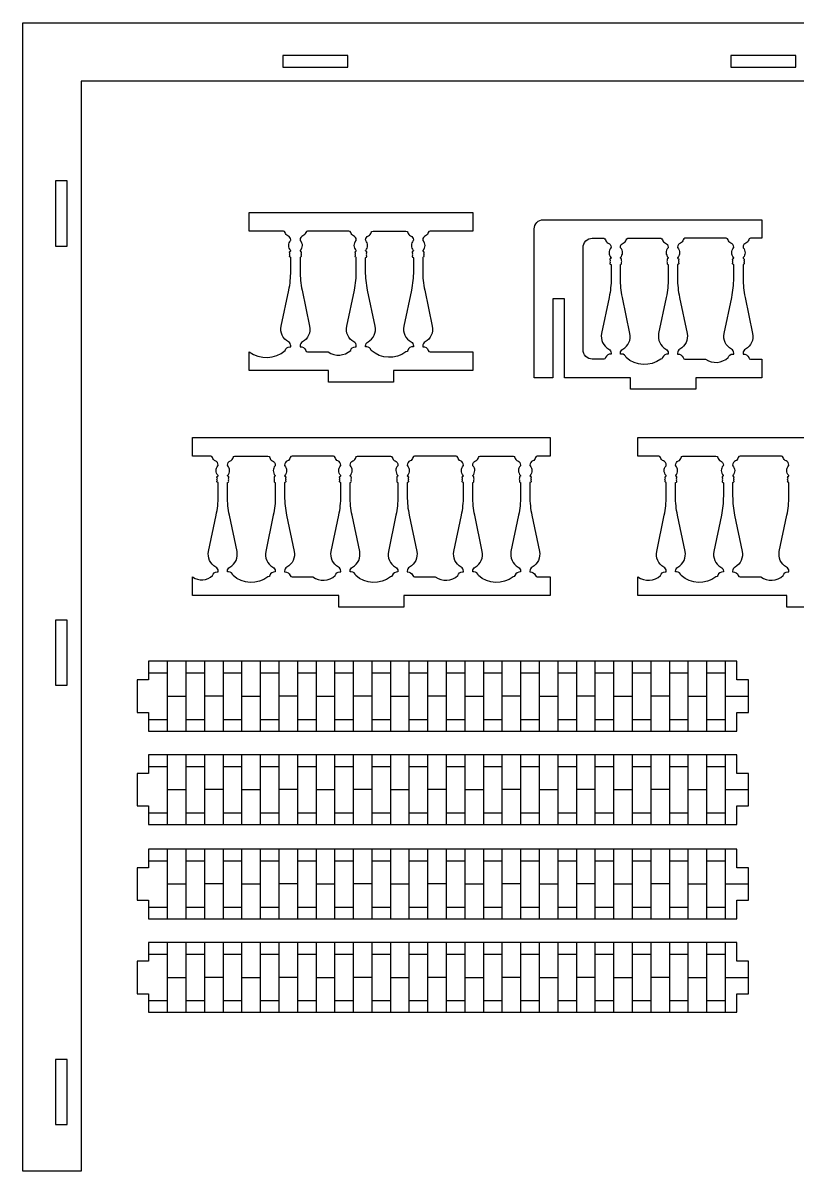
# Model space of a CAD drawing. Extents: x 6592 to 12102, y -827 to 2201.
# Drawn here: x 8027 to 8427, y 853 to 1446 of the extents above; entities that cross this region are included whole.
import ezdxf

# ---------------------------------------------------------------- set-up
doc = ezdxf.new("R2010")
doc.units = 0
doc.header["$MEASUREMENT"] = 0
doc.layers.add('LAYER_1', color=18, linetype='CONTINUOUS')

msp = doc.modelspace()

# ---------------------------------------------------------------- linework, layer by layer
at = {"layer": 'LAYER_1'}
for points in [[(8057.3, 1416.09), (8057.3, 853.29), (8027.3, 853.29), (8027.3, 1446.09), (9305.3, 1446.09), (9305.3, 853.29), (9275.3, 853.29), (9275.3, 1416.09)], [(8161.4, 1423.29), (8195, 1423.29), (8195, 1429.29), (8161.4, 1429.29)], [(8392.7, 1423.29), (8426.3, 1423.29), (8426.3, 1429.29), (8392.7, 1429.29)], [(8050.1, 1330.89), (8050.1, 1364.49), (8044.1, 1364.49), (8044.1, 1330.89)], [(8050.1, 1104.09), (8050.1, 1137.69), (8044.1, 1137.69), (8044.1, 1104.09)], [(8395.77, 1116.48), (8092.17, 1116.48), (8092.17, 1106.88), (8086.17, 1106.88), (8086.17, 1090.08), (8092.17, 1090.08), (8092.17, 1080.48), (8395.77, 1080.48), (8395.77, 1090.08), (8401.77, 1090.08), (8401.77, 1106.88), (8395.77, 1106.88)], [(8395.77, 1068.23), (8092.17, 1068.23), (8092.17, 1058.63), (8086.17, 1058.63), (8086.17, 1041.83), (8092.17, 1041.83), (8092.17, 1032.23), (8395.77, 1032.23), (8395.77, 1041.83), (8401.77, 1041.83), (8401.77, 1058.63), (8395.77, 1058.63)], [(8395.77, 1019.52), (8092.17, 1019.52), (8092.17, 1009.92), (8086.17, 1009.92), (8086.17, 993.12), (8092.17, 993.12), (8092.17, 983.52), (8395.77, 983.52), (8395.77, 993.12), (8401.77, 993.12), (8401.77, 1009.92), (8395.77, 1009.92)], [(8395.77, 971.27), (8092.17, 971.27), (8092.17, 961.67), (8086.17, 961.67), (8086.17, 944.87), (8092.17, 944.87), (8092.17, 935.27), (8395.77, 935.27), (8395.77, 944.87), (8401.77, 944.87), (8401.77, 961.67), (8395.77, 961.67)], [(8050.1, 877.29), (8050.1, 910.89), (8044.1, 910.89), (8044.1, 877.29)]]:
    msp.add_lwpolyline(points, close=True, dxfattribs=at)
for points in [[(8144.09, 1266.66), (8144.09, 1276.26, 0.352171), (8162.65, 1277.02, -0.352171), (8164.99, 1278.9), (8165.55, 1278.9), (8165.55, 1279.31, 0.272519), (8164.31, 1281.4, -0.328849), (8160.61, 1289.49), (8164.53, 1308.16, 0.051698), (8165.55, 1318.01), (8165.55, 1324.88, 0.366837), (8165.35, 1325.12, -0.600564), (8165.05, 1326, 0.39765), (8165.05, 1326.33, -0.39765), (8165.05, 1327.05, 0.39765), (8165.05, 1327.38, -0.594353), (8165.34, 1328.26, 0.584261), (8165.47, 1328.65, -0.375636), (8165.43, 1333.74, 0.187098), (8165.55, 1334.07, 0.294683), (8164.07, 1336.21, -0.244569), (8162.65, 1337.91, 0.352171), (8161.71, 1338.66), (8144.09, 1338.66), (8144.09, 1348.26), (8259.46, 1348.26), (8259.46, 1338.66), (8237.49, 1338.66, 0.352171), (8236.55, 1337.91, -0.244569), (8235.13, 1336.21, 0.294683), (8233.66, 1334.07, 0.187098), (8233.77, 1333.74, -0.375636), (8233.73, 1328.65, 0.584261), (8233.87, 1328.26, -0.594353), (8234.15, 1327.38, 0.39765), (8234.15, 1327.05, -0.39765), (8234.15, 1326.33, 0.39765), (8234.15, 1326, -0.600564), (8233.86, 1325.12, 0.366837), (8233.66, 1324.88), (8233.66, 1318.01, 0.051698), (8234.68, 1308.16), (8238.59, 1289.49, -0.328849), (8234.89, 1281.4, 0.272519), (8233.66, 1279.31), (8233.66, 1278.9, -0.352171), (8236.55, 1277.02, 0.352171), (8237.49, 1276.26), (8259.46, 1276.26), (8259.46, 1266.66), (8218.58, 1266.66), (8218.58, 1260.66), (8184.98, 1260.66), (8184.98, 1266.66)], [(8408.8, 1262.92), (8374.6, 1262.92), (8374.6, 1256.92), (8341, 1256.92), (8341, 1262.92), (8306.8, 1262.92), (8306.8, 1303.72), (8300.8, 1303.72), (8300.8, 1262.92), (8291.2, 1262.92), (8291.2, 1339.72, -0.414214), (8296, 1344.52), (8408.8, 1344.52), (8408.8, 1334.92), (8402.86, 1334.92, 0.352171), (8401.93, 1334.17, -0.244569), (8400.51, 1332.47, 0.294683), (8399.03, 1330.33, 0.187098), (8399.15, 1330, -0.375636), (8399.1, 1324.91, 0.584261), (8399.24, 1324.52, -0.594353), (8399.53, 1323.64, 0.39765), (8399.53, 1323.31, -0.39765), (8399.53, 1322.59, 0.39765), (8399.53, 1322.26, -0.600564), (8399.23, 1321.38, 0.366837), (8399.03, 1321.14), (8399.03, 1314.27, 0.051698), (8400.05, 1304.42), (8403.96, 1285.75, -0.328849), (8400.26, 1277.66, 0.272519), (8399.03, 1275.57), (8399.03, 1275.16, -0.352171), (8401.93, 1273.28, 0.352171), (8402.86, 1272.52), (8408.8, 1272.52)], [(8184.86, 1276.26, 0.352171), (8196.48, 1277.02, -0.352171), (8198.83, 1278.9), (8199.38, 1278.9), (8199.38, 1279.31, 0.272519), (8198.14, 1281.4, -0.328849), (8194.45, 1289.49), (8198.36, 1308.16, 0.051698), (8199.38, 1318.01), (8199.38, 1324.88, 0.366837), (8199.18, 1325.12, -0.600564), (8198.88, 1326, 0.39765), (8198.88, 1326.33, -0.39765), (8198.88, 1327.05, 0.39765), (8198.88, 1327.38, -0.594353), (8199.17, 1328.26, 0.584261), (8199.31, 1328.65, -0.375636), (8199.26, 1333.74, 0.187098), (8199.38, 1334.07, 0.294683), (8197.9, 1336.21, -0.244569), (8196.48, 1337.91, 0.352171), (8195.55, 1338.66), (8174.18, 1338.66, 0.352171), (8173.24, 1337.91, -0.244569), (8171.82, 1336.21, 0.294683), (8170.35, 1334.07, 0.187098), (8170.46, 1333.74, -0.375636), (8170.42, 1328.65, 0.584261), (8170.56, 1328.26, -0.594353), (8170.84, 1327.38, 0.39765), (8170.84, 1327.05, -0.39765), (8170.84, 1326.33, 0.39765), (8170.84, 1326, -0.600564), (8170.55, 1325.12, 0.366837), (8170.35, 1324.88), (8170.35, 1318.01, 0.051698), (8171.37, 1308.16), (8175.28, 1289.49, -0.328849), (8171.58, 1281.4, 0.272519), (8170.35, 1279.31), (8170.35, 1278.9, -0.352171), (8173.24, 1277.02, 0.352171), (8174.18, 1276.26)], [(8225.02, 1338.66, -0.352171), (8225.96, 1337.91, 0.244569), (8227.38, 1336.21, -0.294683), (8228.86, 1334.07, -0.187098), (8228.74, 1333.74, 0.375636), (8228.78, 1328.65, -0.584261), (8228.65, 1328.26, 0.594353), (8228.36, 1327.38, -0.39765), (8228.36, 1327.05, 0.39765), (8228.36, 1326.33, -0.39765), (8228.36, 1326, 0.600564), (8228.66, 1325.12, -0.366837), (8228.86, 1324.88), (8228.86, 1318.01, -0.051698), (8227.84, 1308.16), (8223.92, 1289.49, 0.328849), (8227.62, 1281.4, -0.272519), (8228.86, 1279.31), (8228.86, 1278.9, 0.352171), (8225.96, 1277.02, -0.352171), (8225.02, 1276.26, -0.352171), (8207.08, 1277.02, 0.352171), (8204.73, 1278.9), (8204.18, 1278.9), (8204.18, 1279.31, -0.272519), (8205.42, 1281.4, 0.328849), (8209.11, 1289.49), (8205.2, 1308.16, -0.051698), (8204.18, 1318.01), (8204.18, 1324.88, -0.366837), (8204.38, 1325.12, 0.600564), (8204.68, 1326, -0.39765), (8204.68, 1326.33, 0.39765), (8204.68, 1327.05, -0.39765), (8204.68, 1327.38, 0.594353), (8204.39, 1328.26, -0.584261), (8204.25, 1328.65, 0.375636), (8204.3, 1333.74, -0.187098), (8204.18, 1334.07, -0.294683), (8205.66, 1336.21, 0.244569), (8207.08, 1337.91, -0.352171), (8208.01, 1338.66)], [(8329.68, 1277.66, -0.272519), (8330.92, 1275.57), (8330.92, 1275.16, 0.352171), (8328.02, 1273.28, -0.352171), (8327.08, 1272.52), (8321.2, 1272.52, -0.414214), (8316.4, 1277.32), (8316.4, 1330.12, -0.414214), (8321.2, 1334.92), (8327.08, 1334.92, -0.352171), (8328.02, 1334.17, 0.244569), (8329.44, 1332.47, -0.294683), (8330.92, 1330.33, -0.187098), (8330.8, 1330, 0.375636), (8330.84, 1324.91, -0.584261), (8330.71, 1324.52, 0.594353), (8330.42, 1323.64, -0.39765), (8330.42, 1323.31, 0.39765), (8330.42, 1322.59, -0.39765), (8330.42, 1322.26, 0.600564), (8330.72, 1321.38, -0.366837), (8330.92, 1321.14), (8330.92, 1314.27, -0.051698), (8329.9, 1304.42), (8325.99, 1285.75, 0.328849)], [(8356.56, 1334.92, -0.352171), (8357.5, 1334.17, 0.244569), (8358.92, 1332.47, -0.294683), (8360.4, 1330.33, -0.187098), (8360.28, 1330, 0.375636), (8360.32, 1324.91, -0.584261), (8360.19, 1324.52, 0.594353), (8359.9, 1323.64, -0.39765), (8359.9, 1323.31, 0.39765), (8359.9, 1322.59, -0.39765), (8359.9, 1322.26, 0.600564), (8360.2, 1321.38, -0.366837), (8360.4, 1321.14), (8360.4, 1314.27, -0.051698), (8359.38, 1304.42), (8355.46, 1285.75, 0.328849), (8359.16, 1277.66, -0.272519), (8360.4, 1275.57), (8360.4, 1275.16, 0.352171), (8357.5, 1273.28, -0.352171), (8356.56, 1272.52, -0.352171), (8338.62, 1273.28, 0.352171), (8336.27, 1275.16), (8335.72, 1275.16), (8335.72, 1275.57, -0.272519), (8336.95, 1277.66, 0.328849), (8340.65, 1285.75), (8336.74, 1304.42, -0.051698), (8335.72, 1314.27), (8335.72, 1321.14, -0.366837), (8335.92, 1321.38, 0.600564), (8336.22, 1322.26, -0.39765), (8336.22, 1322.59, 0.39765), (8336.22, 1323.31, -0.39765), (8336.22, 1323.64, 0.594353), (8335.93, 1324.52, -0.584261), (8335.79, 1324.91, 0.375636), (8335.84, 1330, -0.187098), (8335.72, 1330.33, -0.294683), (8337.2, 1332.47, 0.244569), (8338.62, 1334.17, -0.352171), (8339.55, 1334.92)], [(8379.71, 1272.52, 0.352171), (8391.33, 1273.28, -0.352171), (8393.68, 1275.16), (8394.23, 1275.16), (8394.23, 1275.57, 0.272519), (8392.99, 1277.66, -0.328849), (8389.29, 1285.75), (8393.21, 1304.42, 0.051698), (8394.23, 1314.27), (8394.23, 1321.14, 0.366837), (8394.03, 1321.38, -0.600564), (8393.73, 1322.26, 0.39765), (8393.73, 1322.59, -0.39765), (8393.73, 1323.31, 0.39765), (8393.73, 1323.64, -0.594353), (8394.02, 1324.52, 0.584261), (8394.15, 1324.91, -0.375636), (8394.11, 1330, 0.187098), (8394.23, 1330.33, 0.294683), (8392.75, 1332.47, -0.244569), (8391.33, 1334.17, 0.352171), (8390.39, 1334.92), (8369.03, 1334.92, 0.352171), (8368.09, 1334.17, -0.244569), (8366.67, 1332.47, 0.294683), (8365.2, 1330.33, 0.187098), (8365.31, 1330, -0.375636), (8365.27, 1324.91, 0.584261), (8365.41, 1324.52, -0.594353), (8365.69, 1323.64, 0.39765), (8365.69, 1323.31, -0.39765), (8365.69, 1322.59, 0.39765), (8365.69, 1322.26, -0.600564), (8365.4, 1321.38, 0.366837), (8365.2, 1321.14), (8365.2, 1314.27, 0.051698), (8366.22, 1304.42), (8370.13, 1285.75, -0.328849), (8366.43, 1277.66, 0.272519), (8365.2, 1275.57), (8365.2, 1275.16, -0.352171), (8368.09, 1273.28, 0.352171), (8369.03, 1272.52)], [(8299.42, 1222.43), (8292.8, 1222.43, 0.352171), (8291.86, 1221.67, -0.244569), (8290.44, 1219.97, 0.294683), (8288.97, 1217.83, 0.187098), (8289.08, 1217.5, -0.375636), (8289.04, 1212.41, 0.584261), (8289.18, 1212.02, -0.594353), (8289.46, 1211.14, 0.39765), (8289.46, 1210.81, -0.39765), (8289.46, 1210.09, 0.39765), (8289.46, 1209.76, -0.600564), (8289.17, 1208.88, 0.366837), (8288.97, 1208.64), (8288.97, 1201.77, 0.051698), (8289.99, 1191.92), (8293.9, 1173.26, -0.328849), (8290.2, 1165.17, 0.272519), (8288.97, 1163.07), (8288.97, 1162.66, -0.352171), (8291.86, 1160.78, 0.352171), (8292.8, 1160.03), (8299.42, 1160.03), (8299.42, 1150.43), (8223.95, 1150.43), (8223.95, 1144.43), (8190.35, 1144.43), (8190.35, 1150.43), (8114.88, 1150.43), (8114.88, 1160.03, 0.352171), (8125.17, 1160.78, -0.352171), (8127.52, 1162.66), (8128.07, 1162.66), (8128.07, 1163.07, 0.272519), (8126.84, 1165.17, -0.328849), (8123.14, 1173.26), (8127.05, 1191.92, 0.051698), (8128.07, 1201.77), (8128.07, 1208.64, 0.366837), (8127.87, 1208.88, -0.600564), (8127.57, 1209.76, 0.39765), (8127.57, 1210.09, -0.39765), (8127.57, 1210.81, 0.39765), (8127.57, 1211.14, -0.594353), (8127.86, 1212.02, 0.584261), (8128, 1212.41, -0.375636), (8127.95, 1217.5, 0.187098), (8128.07, 1217.83, 0.294683), (8126.59, 1219.97, -0.244569), (8125.17, 1221.67, 0.352171), (8124.24, 1222.43), (8114.88, 1222.43), (8114.88, 1232.03), (8299.42, 1232.03)], [(8153.71, 1222.43, -0.352171), (8154.65, 1221.67, 0.244569), (8156.07, 1219.97, -0.294683), (8157.55, 1217.83, -0.187098), (8157.43, 1217.5, 0.375636), (8157.47, 1212.41, -0.584261), (8157.34, 1212.02, 0.594353), (8157.05, 1211.14, -0.39765), (8157.05, 1210.81, 0.39765), (8157.05, 1210.09, -0.39765), (8157.05, 1209.76, 0.600564), (8157.35, 1208.88, -0.366837), (8157.55, 1208.64), (8157.55, 1201.77, -0.051698), (8156.53, 1191.92), (8152.61, 1173.26, 0.328849), (8156.31, 1165.17, -0.272519), (8157.55, 1163.07), (8157.55, 1162.66, 0.352171), (8154.65, 1160.78, -0.352171), (8153.71, 1160.03, -0.352171), (8135.77, 1160.78, 0.352171), (8133.42, 1162.66), (8132.87, 1162.66), (8132.87, 1163.07, -0.272519), (8134.11, 1165.17, 0.328849), (8137.8, 1173.26), (8133.89, 1191.92, -0.051698), (8132.87, 1201.77), (8132.87, 1208.64, -0.366837), (8133.07, 1208.88, 0.600564), (8133.37, 1209.76, -0.39765), (8133.37, 1210.09, 0.39765), (8133.37, 1210.81, -0.39765), (8133.37, 1211.14, 0.594353), (8133.08, 1212.02, -0.584261), (8132.95, 1212.41, 0.375636), (8132.99, 1217.5, -0.187098), (8132.87, 1217.83, -0.294683), (8134.35, 1219.97, 0.244569), (8135.77, 1221.67, -0.352171), (8136.71, 1222.43)], [(8176.86, 1160.03, 0.352171), (8188.48, 1160.78, -0.352171), (8190.83, 1162.66), (8191.38, 1162.66), (8191.38, 1163.07, 0.272519), (8190.14, 1165.17, -0.328849), (8186.45, 1173.26), (8190.36, 1191.92, 0.051698), (8191.38, 1201.77), (8191.38, 1208.64, 0.366837), (8191.18, 1208.88, -0.600564), (8190.88, 1209.76, 0.39765), (8190.88, 1210.09, -0.39765), (8190.88, 1210.81, 0.39765), (8190.88, 1211.14, -0.594353), (8191.17, 1212.02, 0.584261), (8191.31, 1212.41, -0.375636), (8191.26, 1217.5, 0.187098), (8191.38, 1217.83, 0.294683), (8189.9, 1219.97, -0.244569), (8188.48, 1221.67, 0.352171), (8187.55, 1222.43), (8166.18, 1222.43, 0.352171), (8165.24, 1221.67, -0.244569), (8163.82, 1219.97, 0.294683), (8162.35, 1217.83, 0.187098), (8162.46, 1217.5, -0.375636), (8162.42, 1212.41, 0.584261), (8162.56, 1212.02, -0.594353), (8162.84, 1211.14, 0.39765), (8162.84, 1210.81, -0.39765), (8162.84, 1210.09, 0.39765), (8162.84, 1209.76, -0.600564), (8162.55, 1208.88, 0.366837), (8162.35, 1208.64), (8162.35, 1201.77, 0.051698), (8163.37, 1191.92), (8167.28, 1173.26, -0.328849), (8163.58, 1165.17, 0.272519), (8162.35, 1163.07), (8162.35, 1162.66, -0.352171), (8165.24, 1160.78, 0.352171), (8166.18, 1160.03)], [(8217.02, 1222.43, -0.352171), (8217.96, 1221.67, 0.244569), (8219.38, 1219.97, -0.294683), (8220.86, 1217.83, -0.187098), (8220.74, 1217.5, 0.375636), (8220.78, 1212.41, -0.584261), (8220.65, 1212.02, 0.594353), (8220.36, 1211.14, -0.39765), (8220.36, 1210.81, 0.39765), (8220.36, 1210.09, -0.39765), (8220.36, 1209.76, 0.600564), (8220.66, 1208.88, -0.366837), (8220.86, 1208.64), (8220.86, 1201.77, -0.051698), (8219.84, 1191.92), (8215.92, 1173.26, 0.328849), (8219.62, 1165.17, -0.272519), (8220.86, 1163.07), (8220.86, 1162.66, 0.352171), (8217.96, 1160.78, -0.352171), (8217.02, 1160.03, -0.352171), (8199.08, 1160.78, 0.352171), (8196.73, 1162.66), (8196.18, 1162.66), (8196.18, 1163.07, -0.272519), (8197.42, 1165.17, 0.328849), (8201.11, 1173.26), (8197.2, 1191.92, -0.051698), (8196.18, 1201.77), (8196.18, 1208.64, -0.366837), (8196.38, 1208.88, 0.600564), (8196.68, 1209.76, -0.39765), (8196.68, 1210.09, 0.39765), (8196.68, 1210.81, -0.39765), (8196.68, 1211.14, 0.594353), (8196.39, 1212.02, -0.584261), (8196.25, 1212.41, 0.375636), (8196.3, 1217.5, -0.187098), (8196.18, 1217.83, -0.294683), (8197.66, 1219.97, 0.244569), (8199.08, 1221.67, -0.352171), (8200.02, 1222.43)], [(8240.17, 1160.03, 0.352171), (8251.79, 1160.78, -0.352171), (8254.14, 1162.66), (8254.69, 1162.66), (8254.69, 1163.07, 0.272519), (8253.45, 1165.17, -0.328849), (8249.76, 1173.26), (8253.67, 1191.92, 0.051698), (8254.69, 1201.77), (8254.69, 1208.64, 0.366837), (8254.49, 1208.88, -0.600564), (8254.19, 1209.76, 0.39765), (8254.19, 1210.09, -0.39765), (8254.19, 1210.81, 0.39765), (8254.19, 1211.14, -0.594353), (8254.48, 1212.02, 0.584261), (8254.62, 1212.41, -0.375636), (8254.57, 1217.5, 0.187098), (8254.69, 1217.83, 0.294683), (8253.21, 1219.97, -0.244569), (8251.79, 1221.67, 0.352171), (8250.86, 1222.43), (8229.49, 1222.43, 0.352171), (8228.55, 1221.67, -0.244569), (8227.13, 1219.97, 0.294683), (8225.66, 1217.83, 0.187098), (8225.77, 1217.5, -0.375636), (8225.73, 1212.41, 0.584261), (8225.87, 1212.02, -0.594353), (8226.15, 1211.14, 0.39765), (8226.15, 1210.81, -0.39765), (8226.15, 1210.09, 0.39765), (8226.15, 1209.76, -0.600564), (8225.86, 1208.88, 0.366837), (8225.66, 1208.64), (8225.66, 1201.77, 0.051698), (8226.68, 1191.92), (8230.59, 1173.26, -0.328849), (8226.89, 1165.17, 0.272519), (8225.66, 1163.07), (8225.66, 1162.66, -0.352171), (8228.55, 1160.78, 0.352171), (8229.49, 1160.03)], [(8280.33, 1222.43, -0.352171), (8281.27, 1221.67, 0.244569), (8282.69, 1219.97, -0.294683), (8284.17, 1217.83, -0.187098), (8284.05, 1217.5, 0.375636), (8284.09, 1212.41, -0.584261), (8283.96, 1212.02, 0.594353), (8283.67, 1211.14, -0.39765), (8283.67, 1210.81, 0.39765), (8283.67, 1210.09, -0.39765), (8283.67, 1209.76, 0.600564), (8283.97, 1208.88, -0.366837), (8284.17, 1208.64), (8284.17, 1201.77, -0.051698), (8283.15, 1191.92), (8279.23, 1173.26, 0.328849), (8282.93, 1165.17, -0.272519), (8284.17, 1163.07), (8284.17, 1162.66, 0.352171), (8281.27, 1160.78, -0.352171), (8280.33, 1160.03, -0.352171), (8262.39, 1160.78, 0.352171), (8260.04, 1162.66), (8259.49, 1162.66), (8259.49, 1163.07, -0.272519), (8260.73, 1165.17, 0.328849), (8264.42, 1173.26), (8260.51, 1191.92, -0.051698), (8259.49, 1201.77), (8259.49, 1208.64, -0.366837), (8259.69, 1208.88, 0.600564), (8259.99, 1209.76, -0.39765), (8259.99, 1210.09, 0.39765), (8259.99, 1210.81, -0.39765), (8259.99, 1211.14, 0.594353), (8259.7, 1212.02, -0.584261), (8259.56, 1212.41, 0.375636), (8259.61, 1217.5, -0.187098), (8259.49, 1217.83, -0.294683), (8260.97, 1219.97, 0.244569), (8262.39, 1221.67, -0.352171), (8263.32, 1222.43)], [(8385.01, 1222.43, -0.352171), (8385.95, 1221.67, 0.244569), (8387.37, 1219.97, -0.294683), (8388.85, 1217.83, -0.187098), (8388.73, 1217.5, 0.375636), (8388.77, 1212.41, -0.584261), (8388.64, 1212.02, 0.594353), (8388.35, 1211.14, -0.39765), (8388.35, 1210.81, 0.39765), (8388.35, 1210.09, -0.39765), (8388.35, 1209.76, 0.600564), (8388.65, 1208.88, -0.366837), (8388.85, 1208.64), (8388.85, 1201.77, -0.051698), (8387.83, 1191.92), (8383.91, 1173.26, 0.328849), (8387.61, 1165.17, -0.272519), (8388.85, 1163.07), (8388.85, 1162.66, 0.352171), (8385.95, 1160.78, -0.352171), (8385.01, 1160.03, -0.352171), (8367.07, 1160.78, 0.352171), (8364.72, 1162.66), (8364.17, 1162.66), (8364.17, 1163.07, -0.272519), (8365.41, 1165.17, 0.328849), (8369.1, 1173.26), (8365.19, 1191.92, -0.051698), (8364.17, 1201.77), (8364.17, 1208.64, -0.366837), (8364.37, 1208.88, 0.600564), (8364.67, 1209.76, -0.39765), (8364.67, 1210.09, 0.39765), (8364.67, 1210.81, -0.39765), (8364.67, 1211.14, 0.594353), (8364.38, 1212.02, -0.584261), (8364.25, 1212.41, 0.375636), (8364.29, 1217.5, -0.187098), (8364.17, 1217.83, -0.294683), (8365.65, 1219.97, 0.244569), (8367.07, 1221.67, -0.352171), (8368.01, 1222.43)], [(8408.16, 1160.03, 0.352171), (8419.78, 1160.78, -0.352171), (8422.13, 1162.66), (8422.68, 1162.66), (8422.68, 1163.07, 0.272519), (8421.44, 1165.17, -0.328849), (8417.75, 1173.26), (8421.66, 1191.92, 0.051698), (8422.68, 1201.77), (8422.68, 1208.64, 0.366837), (8422.48, 1208.88, -0.600564), (8422.18, 1209.76, 0.39765), (8422.18, 1210.09, -0.39765), (8422.18, 1210.81, 0.39765), (8422.18, 1211.14, -0.594353), (8422.47, 1212.02, 0.584261), (8422.61, 1212.41, -0.375636), (8422.56, 1217.5, 0.187098), (8422.68, 1217.83, 0.294683), (8421.2, 1219.97, -0.244569), (8419.78, 1221.67, 0.352171), (8418.85, 1222.43), (8397.48, 1222.43, 0.352171), (8396.54, 1221.67, -0.244569), (8395.12, 1219.97, 0.294683), (8393.65, 1217.83, 0.187098), (8393.76, 1217.5, -0.375636), (8393.72, 1212.41, 0.584261), (8393.86, 1212.02, -0.594353), (8394.14, 1211.14, 0.39765), (8394.14, 1210.81, -0.39765), (8394.14, 1210.09, 0.39765), (8394.14, 1209.76, -0.600564), (8393.85, 1208.88, 0.366837), (8393.65, 1208.64), (8393.65, 1201.77, 0.051698), (8394.67, 1191.92), (8398.58, 1173.26, -0.328849), (8394.88, 1165.17, 0.272519), (8393.65, 1163.07), (8393.65, 1162.66, -0.352171), (8396.54, 1160.78, 0.352171), (8397.48, 1160.03)]]:
    msp.add_lwpolyline(points, format="xyb", close=True, dxfattribs=at)
msp.add_lwpolyline([(8455.25, 1144.43), (8421.65, 1144.43), (8421.65, 1150.43), (8344.68, 1150.43), (8344.68, 1160.03, 0.352171), (8356.47, 1160.78, -0.352171), (8358.82, 1162.66), (8359.37, 1162.66), (8359.37, 1163.07, 0.272519), (8358.14, 1165.17, -0.328849), (8354.44, 1173.26), (8358.35, 1191.92, 0.051698), (8359.37, 1201.77), (8359.37, 1208.64, 0.366837), (8359.17, 1208.88, -0.600564), (8358.87, 1209.76, 0.39765), (8358.87, 1210.09, -0.39765), (8358.87, 1210.81, 0.39765), (8358.87, 1211.14, -0.594353), (8359.16, 1212.02, 0.584261), (8359.3, 1212.41, -0.375636), (8359.25, 1217.5, 0.187098), (8359.37, 1217.83, 0.294683), (8357.89, 1219.97, -0.244569), (8356.47, 1221.67, 0.352171), (8355.54, 1222.43), (8344.68, 1222.43), (8344.68, 1232.03), (8532.22, 1232.03)], format="xyb", dxfattribs=at)
for points in [[(8101.77, 1116.48), (8101.77, 1080.48)], [(8111.37, 1116.48), (8111.37, 1080.48)], [(8120.97, 1116.48), (8120.97, 1080.48)], [(8130.57, 1116.48), (8130.57, 1080.48)], [(8140.17, 1116.48), (8140.17, 1080.48)], [(8149.77, 1116.48), (8149.77, 1080.48)], [(8159.37, 1116.48), (8159.37, 1080.48)], [(8168.97, 1116.48), (8168.97, 1080.48)], [(8178.57, 1116.48), (8178.57, 1080.48)], [(8188.17, 1116.48), (8188.17, 1080.48)], [(8197.77, 1116.48), (8197.77, 1080.48)], [(8207.37, 1116.48), (8207.37, 1080.48)], [(8216.97, 1116.48), (8216.97, 1080.48)], [(8226.57, 1116.48), (8226.57, 1080.48)], [(8236.17, 1116.48), (8236.17, 1080.48)], [(8245.77, 1116.48), (8245.77, 1080.48)], [(8255.37, 1116.48), (8255.37, 1080.48)], [(8264.97, 1116.48), (8264.97, 1080.48)], [(8274.57, 1116.48), (8274.57, 1080.48)], [(8284.17, 1116.48), (8284.17, 1080.48)], [(8293.77, 1116.48), (8293.77, 1080.48)], [(8303.37, 1116.48), (8303.37, 1080.48)], [(8312.97, 1116.48), (8312.97, 1080.48)], [(8322.57, 1116.48), (8322.57, 1080.48)], [(8332.17, 1116.48), (8332.17, 1080.48)], [(8341.77, 1116.48), (8341.77, 1080.48)], [(8351.37, 1116.48), (8351.37, 1080.48)], [(8360.97, 1116.48), (8360.97, 1080.48)], [(8370.57, 1116.48), (8370.57, 1080.48)], [(8380.17, 1116.48), (8380.17, 1080.48)], [(8389.77, 1116.48), (8389.77, 1080.48)], [(8092.17, 1110.48), (8101.77, 1110.48)], [(8111.37, 1110.48), (8120.97, 1110.48)], [(8130.57, 1110.48), (8140.17, 1110.48)], [(8149.77, 1110.48), (8159.37, 1110.48)], [(8168.97, 1110.48), (8178.57, 1110.48)], [(8188.17, 1110.48), (8197.77, 1110.48)], [(8207.37, 1110.48), (8216.97, 1110.48)], [(8226.57, 1110.48), (8236.17, 1110.48)], [(8245.77, 1110.48), (8255.37, 1110.48)], [(8264.97, 1110.48), (8274.57, 1110.48)], [(8284.17, 1110.48), (8293.77, 1110.48)], [(8303.37, 1110.48), (8312.97, 1110.48)], [(8322.57, 1110.48), (8332.17, 1110.48)], [(8341.77, 1110.48), (8351.37, 1110.48)], [(8360.97, 1110.48), (8370.57, 1110.48)], [(8380.17, 1110.48), (8389.77, 1110.48)], [(8101.77, 1098.48), (8111.37, 1098.48)], [(8130.57, 1098.48), (8120.97, 1098.48)], [(8140.17, 1098.48), (8149.77, 1098.48)], [(8168.97, 1098.48), (8159.37, 1098.48)], [(8178.57, 1098.48), (8188.17, 1098.48)], [(8207.37, 1098.48), (8197.77, 1098.48)], [(8216.97, 1098.48), (8226.57, 1098.48)], [(8245.77, 1098.48), (8236.17, 1098.48)], [(8255.37, 1098.48), (8264.97, 1098.48)], [(8284.17, 1098.48), (8274.57, 1098.48)], [(8293.77, 1098.48), (8303.37, 1098.48)], [(8322.57, 1098.48), (8312.97, 1098.48)], [(8332.17, 1098.48), (8341.77, 1098.48)], [(8360.97, 1098.48), (8351.37, 1098.48)], [(8370.57, 1098.48), (8380.17, 1098.48)], [(8389.77, 1098.48), (8401.77, 1098.48)], [(8092.17, 1086.48), (8101.77, 1086.48)], [(8111.37, 1086.48), (8120.97, 1086.48)], [(8130.57, 1086.48), (8140.17, 1086.48)], [(8149.77, 1086.48), (8159.37, 1086.48)], [(8168.97, 1086.48), (8178.57, 1086.48)], [(8188.17, 1086.48), (8197.77, 1086.48)], [(8207.37, 1086.48), (8216.97, 1086.48)], [(8226.57, 1086.48), (8236.17, 1086.48)], [(8245.77, 1086.48), (8255.37, 1086.48)], [(8264.97, 1086.48), (8274.57, 1086.48)], [(8284.17, 1086.48), (8293.77, 1086.48)], [(8303.37, 1086.48), (8312.97, 1086.48)], [(8322.57, 1086.48), (8332.17, 1086.48)], [(8341.77, 1086.48), (8351.37, 1086.48)], [(8360.97, 1086.48), (8370.57, 1086.48)], [(8380.17, 1086.48), (8389.77, 1086.48)], [(8101.77, 1068.23), (8101.77, 1032.23)], [(8111.37, 1068.23), (8111.37, 1032.23)], [(8120.97, 1068.23), (8120.97, 1032.23)], [(8130.57, 1068.23), (8130.57, 1032.23)], [(8140.17, 1068.23), (8140.17, 1032.23)], [(8149.77, 1068.23), (8149.77, 1032.23)], [(8159.37, 1068.23), (8159.37, 1032.23)], [(8168.97, 1068.23), (8168.97, 1032.23)], [(8178.57, 1068.23), (8178.57, 1032.23)], [(8188.17, 1068.23), (8188.17, 1032.23)], [(8197.77, 1068.23), (8197.77, 1032.23)], [(8207.37, 1068.23), (8207.37, 1032.23)], [(8216.97, 1068.23), (8216.97, 1032.23)], [(8226.57, 1068.23), (8226.57, 1032.23)], [(8236.17, 1068.23), (8236.17, 1032.23)], [(8245.77, 1068.23), (8245.77, 1032.23)], [(8255.37, 1068.23), (8255.37, 1032.23)], [(8264.97, 1068.23), (8264.97, 1032.23)], [(8274.57, 1068.23), (8274.57, 1032.23)], [(8284.17, 1068.23), (8284.17, 1032.23)], [(8293.77, 1068.23), (8293.77, 1032.23)], [(8303.37, 1068.23), (8303.37, 1032.23)], [(8312.97, 1068.23), (8312.97, 1032.23)], [(8322.57, 1068.23), (8322.57, 1032.23)], [(8332.17, 1068.23), (8332.17, 1032.23)], [(8341.77, 1068.23), (8341.77, 1032.23)], [(8351.37, 1068.23), (8351.37, 1032.23)], [(8360.97, 1068.23), (8360.97, 1032.23)], [(8370.57, 1068.23), (8370.57, 1032.23)], [(8380.17, 1068.23), (8380.17, 1032.23)], [(8389.77, 1068.23), (8389.77, 1032.23)], [(8092.17, 1062.23), (8101.77, 1062.23)], [(8111.37, 1062.23), (8120.97, 1062.23)], [(8130.57, 1062.23), (8140.17, 1062.23)], [(8149.77, 1062.23), (8159.37, 1062.23)], [(8168.97, 1062.23), (8178.57, 1062.23)], [(8188.17, 1062.23), (8197.77, 1062.23)], [(8207.37, 1062.23), (8216.97, 1062.23)], [(8226.57, 1062.23), (8236.17, 1062.23)], [(8245.77, 1062.23), (8255.37, 1062.23)], [(8264.97, 1062.23), (8274.57, 1062.23)], [(8284.17, 1062.23), (8293.77, 1062.23)], [(8303.37, 1062.23), (8312.97, 1062.23)], [(8322.57, 1062.23), (8332.17, 1062.23)], [(8341.77, 1062.23), (8351.37, 1062.23)], [(8360.97, 1062.23), (8370.57, 1062.23)], [(8380.17, 1062.23), (8389.77, 1062.23)], [(8101.77, 1050.23), (8111.37, 1050.23)], [(8130.57, 1050.23), (8120.97, 1050.23)], [(8140.17, 1050.23), (8149.77, 1050.23)], [(8168.97, 1050.23), (8159.37, 1050.23)], [(8178.57, 1050.23), (8188.17, 1050.23)], [(8207.37, 1050.23), (8197.77, 1050.23)], [(8216.97, 1050.23), (8226.57, 1050.23)], [(8245.77, 1050.23), (8236.17, 1050.23)], [(8255.37, 1050.23), (8264.97, 1050.23)], [(8284.17, 1050.23), (8274.57, 1050.23)], [(8293.77, 1050.23), (8303.37, 1050.23)], [(8322.57, 1050.23), (8312.97, 1050.23)], [(8332.17, 1050.23), (8341.77, 1050.23)], [(8360.97, 1050.23), (8351.37, 1050.23)], [(8370.57, 1050.23), (8380.17, 1050.23)], [(8389.77, 1050.23), (8401.77, 1050.23)], [(8092.17, 1038.23), (8101.77, 1038.23)], [(8111.37, 1038.23), (8120.97, 1038.23)], [(8130.57, 1038.23), (8140.17, 1038.23)], [(8149.77, 1038.23), (8159.37, 1038.23)], [(8168.97, 1038.23), (8178.57, 1038.23)], [(8188.17, 1038.23), (8197.77, 1038.23)], [(8207.37, 1038.23), (8216.97, 1038.23)], [(8226.57, 1038.23), (8236.17, 1038.23)], [(8245.77, 1038.23), (8255.37, 1038.23)], [(8264.97, 1038.23), (8274.57, 1038.23)], [(8284.17, 1038.23), (8293.77, 1038.23)], [(8303.37, 1038.23), (8312.97, 1038.23)], [(8322.57, 1038.23), (8332.17, 1038.23)], [(8341.77, 1038.23), (8351.37, 1038.23)], [(8360.97, 1038.23), (8370.57, 1038.23)], [(8380.17, 1038.23), (8389.77, 1038.23)], [(8101.77, 1019.52), (8101.77, 983.52)], [(8111.37, 1019.52), (8111.37, 983.52)], [(8120.97, 1019.52), (8120.97, 983.52)], [(8130.57, 1019.52), (8130.57, 983.52)], [(8140.17, 1019.52), (8140.17, 983.52)], [(8149.77, 1019.52), (8149.77, 983.52)], [(8159.37, 1019.52), (8159.37, 983.52)], [(8168.97, 1019.52), (8168.97, 983.52)], [(8178.57, 1019.52), (8178.57, 983.52)], [(8188.17, 1019.52), (8188.17, 983.52)], [(8197.77, 1019.52), (8197.77, 983.52)], [(8207.37, 1019.52), (8207.37, 983.52)], [(8216.97, 1019.52), (8216.97, 983.52)], [(8226.57, 1019.52), (8226.57, 983.52)], [(8236.17, 1019.52), (8236.17, 983.52)], [(8245.77, 1019.52), (8245.77, 983.52)], [(8255.37, 1019.52), (8255.37, 983.52)], [(8264.97, 1019.52), (8264.97, 983.52)], [(8274.57, 1019.52), (8274.57, 983.52)], [(8284.17, 1019.52), (8284.17, 983.52)], [(8293.77, 1019.52), (8293.77, 983.52)], [(8303.37, 1019.52), (8303.37, 983.52)], [(8312.97, 1019.52), (8312.97, 983.52)], [(8322.57, 1019.52), (8322.57, 983.52)], [(8332.17, 1019.52), (8332.17, 983.52)], [(8341.77, 1019.52), (8341.77, 983.52)], [(8351.37, 1019.52), (8351.37, 983.52)], [(8360.97, 1019.52), (8360.97, 983.52)], [(8370.57, 1019.52), (8370.57, 983.52)], [(8380.17, 1019.52), (8380.17, 983.52)], [(8389.77, 1019.52), (8389.77, 983.52)], [(8092.17, 1013.52), (8101.77, 1013.52)], [(8111.37, 1013.52), (8120.97, 1013.52)], [(8130.57, 1013.52), (8140.17, 1013.52)], [(8149.77, 1013.52), (8159.37, 1013.52)], [(8168.97, 1013.52), (8178.57, 1013.52)], [(8188.17, 1013.52), (8197.77, 1013.52)], [(8207.37, 1013.52), (8216.97, 1013.52)], [(8226.57, 1013.52), (8236.17, 1013.52)], [(8245.77, 1013.52), (8255.37, 1013.52)], [(8264.97, 1013.52), (8274.57, 1013.52)], [(8284.17, 1013.52), (8293.77, 1013.52)], [(8303.37, 1013.52), (8312.97, 1013.52)], [(8322.57, 1013.52), (8332.17, 1013.52)], [(8341.77, 1013.52), (8351.37, 1013.52)], [(8360.97, 1013.52), (8370.57, 1013.52)], [(8380.17, 1013.52), (8389.77, 1013.52)], [(8101.77, 1001.52), (8111.37, 1001.52)], [(8130.57, 1001.52), (8120.97, 1001.52)], [(8140.17, 1001.52), (8149.77, 1001.52)], [(8168.97, 1001.52), (8159.37, 1001.52)], [(8178.57, 1001.52), (8188.17, 1001.52)], [(8207.37, 1001.52), (8197.77, 1001.52)], [(8216.97, 1001.52), (8226.57, 1001.52)], [(8245.77, 1001.52), (8236.17, 1001.52)], [(8255.37, 1001.52), (8264.97, 1001.52)], [(8284.17, 1001.52), (8274.57, 1001.52)], [(8293.77, 1001.52), (8303.37, 1001.52)], [(8322.57, 1001.52), (8312.97, 1001.52)], [(8332.17, 1001.52), (8341.77, 1001.52)], [(8360.97, 1001.52), (8351.37, 1001.52)], [(8370.57, 1001.52), (8380.17, 1001.52)], [(8389.77, 1001.52), (8401.77, 1001.52)], [(8092.17, 989.52), (8101.77, 989.52)], [(8111.37, 989.52), (8120.97, 989.52)], [(8130.57, 989.52), (8140.17, 989.52)], [(8149.77, 989.52), (8159.37, 989.52)], [(8168.97, 989.52), (8178.57, 989.52)], [(8188.17, 989.52), (8197.77, 989.52)], [(8207.37, 989.52), (8216.97, 989.52)], [(8226.57, 989.52), (8236.17, 989.52)], [(8245.77, 989.52), (8255.37, 989.52)], [(8264.97, 989.52), (8274.57, 989.52)], [(8284.17, 989.52), (8293.77, 989.52)], [(8303.37, 989.52), (8312.97, 989.52)], [(8322.57, 989.52), (8332.17, 989.52)], [(8341.77, 989.52), (8351.37, 989.52)], [(8360.97, 989.52), (8370.57, 989.52)], [(8380.17, 989.52), (8389.77, 989.52)], [(8101.77, 971.27), (8101.77, 935.27)], [(8111.37, 971.27), (8111.37, 935.27)], [(8120.97, 971.27), (8120.97, 935.27)], [(8130.57, 971.27), (8130.57, 935.27)], [(8140.17, 971.27), (8140.17, 935.27)], [(8149.77, 971.27), (8149.77, 935.27)], [(8159.37, 971.27), (8159.37, 935.27)], [(8168.97, 971.27), (8168.97, 935.27)], [(8178.57, 971.27), (8178.57, 935.27)], [(8188.17, 971.27), (8188.17, 935.27)], [(8197.77, 971.27), (8197.77, 935.27)], [(8207.37, 971.27), (8207.37, 935.27)], [(8216.97, 971.27), (8216.97, 935.27)], [(8226.57, 971.27), (8226.57, 935.27)], [(8236.17, 971.27), (8236.17, 935.27)], [(8245.77, 971.27), (8245.77, 935.27)], [(8255.37, 971.27), (8255.37, 935.27)], [(8264.97, 971.27), (8264.97, 935.27)], [(8274.57, 971.27), (8274.57, 935.27)], [(8284.17, 971.27), (8284.17, 935.27)], [(8293.77, 971.27), (8293.77, 935.27)], [(8303.37, 971.27), (8303.37, 935.27)], [(8312.97, 971.27), (8312.97, 935.27)], [(8322.57, 971.27), (8322.57, 935.27)], [(8332.17, 971.27), (8332.17, 935.27)], [(8341.77, 971.27), (8341.77, 935.27)], [(8351.37, 971.27), (8351.37, 935.27)], [(8360.97, 971.27), (8360.97, 935.27)], [(8370.57, 971.27), (8370.57, 935.27)], [(8380.17, 971.27), (8380.17, 935.27)], [(8389.77, 971.27), (8389.77, 935.27)], [(8092.17, 965.27), (8101.77, 965.27)], [(8111.37, 965.27), (8120.97, 965.27)], [(8130.57, 965.27), (8140.17, 965.27)], [(8149.77, 965.27), (8159.37, 965.27)], [(8168.97, 965.27), (8178.57, 965.27)], [(8188.17, 965.27), (8197.77, 965.27)], [(8207.37, 965.27), (8216.97, 965.27)], [(8226.57, 965.27), (8236.17, 965.27)], [(8245.77, 965.27), (8255.37, 965.27)], [(8264.97, 965.27), (8274.57, 965.27)], [(8284.17, 965.27), (8293.77, 965.27)], [(8303.37, 965.27), (8312.97, 965.27)], [(8322.57, 965.27), (8332.17, 965.27)], [(8341.77, 965.27), (8351.37, 965.27)], [(8360.97, 965.27), (8370.57, 965.27)], [(8380.17, 965.27), (8389.77, 965.27)], [(8101.77, 953.27), (8111.37, 953.27)], [(8130.57, 953.27), (8120.97, 953.27)], [(8140.17, 953.27), (8149.77, 953.27)], [(8168.97, 953.27), (8159.37, 953.27)], [(8178.57, 953.27), (8188.17, 953.27)], [(8207.37, 953.27), (8197.77, 953.27)], [(8216.97, 953.27), (8226.57, 953.27)], [(8245.77, 953.27), (8236.17, 953.27)], [(8255.37, 953.27), (8264.97, 953.27)], [(8284.17, 953.27), (8274.57, 953.27)], [(8293.77, 953.27), (8303.37, 953.27)], [(8322.57, 953.27), (8312.97, 953.27)], [(8332.17, 953.27), (8341.77, 953.27)], [(8360.97, 953.27), (8351.37, 953.27)], [(8370.57, 953.27), (8380.17, 953.27)], [(8389.77, 953.27), (8401.77, 953.27)], [(8092.17, 941.27), (8101.77, 941.27)], [(8111.37, 941.27), (8120.97, 941.27)], [(8130.57, 941.27), (8140.17, 941.27)], [(8149.77, 941.27), (8159.37, 941.27)], [(8168.97, 941.27), (8178.57, 941.27)], [(8188.17, 941.27), (8197.77, 941.27)], [(8207.37, 941.27), (8216.97, 941.27)], [(8226.57, 941.27), (8236.17, 941.27)], [(8245.77, 941.27), (8255.37, 941.27)], [(8264.97, 941.27), (8274.57, 941.27)], [(8284.17, 941.27), (8293.77, 941.27)], [(8303.37, 941.27), (8312.97, 941.27)], [(8322.57, 941.27), (8332.17, 941.27)], [(8341.77, 941.27), (8351.37, 941.27)], [(8360.97, 941.27), (8370.57, 941.27)], [(8380.17, 941.27), (8389.77, 941.27)]]:
    msp.add_lwpolyline(points, dxfattribs=at)

doc.saveas('drawing.dxf')
